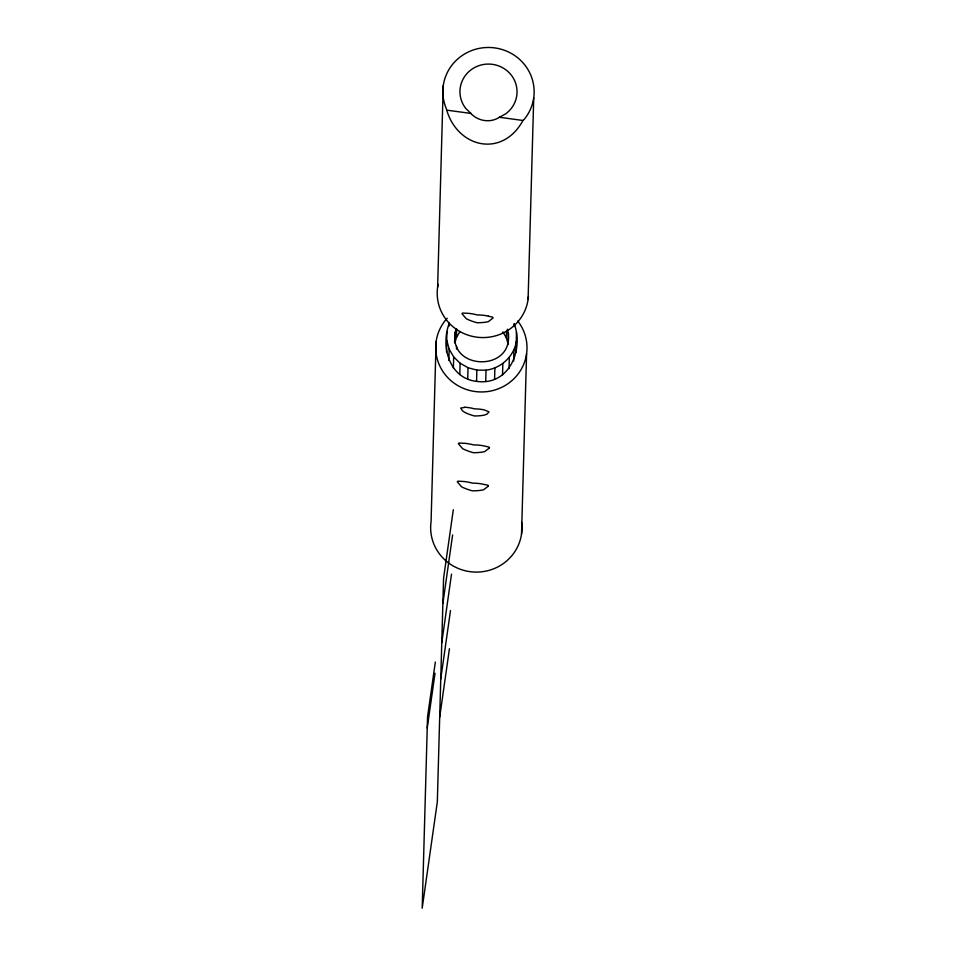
<?xml version="1.0" encoding="UTF-8"?>
<svg xmlns="http://www.w3.org/2000/svg" width="956" height="956" viewBox="0 0 956 956"><rect width="100%" height="100%" fill="white"/><g stroke="black" fill="none" stroke-linecap="round" stroke-linejoin="round"><path stroke-width="1.43" d="M514.077 326.462L514.161 323.642C524.019 350.027 509.022 386.057 476.554 381.372C448.878 378.289 440.453 345.785 449.32 323.152L449.248 325.972M446.524 351.856L446.906 331.708M456 328.828C444.325 372.219 518.367 373.175 507.409 329.223M516.097 352.382L516.467 332.234M436.103 341.555L431.072 521.701A45.661 44.275 1.6 0 0 476.028 572.094A45.661 44.275 1.6 0 0 521.618 522.394M437.621 287.182L443.249 85.61M448.842 360.448L449.165 349.179L446.846 340.587M453.371 368.18L453.694 356.911L449.165 349.179M454.602 342.642L454.877 332.784M454.937 342.738L456.43 337.456L456.669 329.007M456.538 349.071L456.621 346.251M459.812 374.501L460.123 363.232L453.694 356.911M467.723 379.006L468.034 367.737L460.123 363.232M476.554 381.372L476.865 370.103L468.034 367.737M485.708 381.444L486.018 370.175C501.111 368.299 514.137 356.277 516.419 341.113M494.575 379.209L494.885 367.94M502.533 374.836L502.844 363.567M508.162 344.471L506.381 337.838L506.584 330.8M508.245 341.65L508.484 333.202M509.046 368.598L509.357 357.329M513.671 360.95L513.993 349.681M521.546 533.95L526.577 353.804M528.094 299.419L533.735 97.859M453.311 509.751L443.572 578.26L437.322 801.869L422.194 908.2L427.547 716.857L435.339 662.042M442.867 603.463L452.618 534.942M427.224 728.054L435.028 673.239M441.768 642.647L451.519 574.138M440.752 679.047L450.503 610.537M439.688 717.191L449.44 648.682M456.43 337.456L459.991 331.565M522.98 120.468C502.211 158.565 456.669 147.845 446.201 108.363A45.661 44.275 1.6 0 1 494.73 47.896A45.661 44.275 1.6 0 1 524.545 118.962L522.98 120.468L499.438 117.277C490.392 123.181 478.072 121.281 470.83 113.406L447.289 110.227M499.247 117.385L505.724 113.824A28.537 27.664 1.6 0 0 511.245 75.07A28.537 27.664 1.6 0 0 471.26 69.657A28.537 27.664 1.6 0 0 465.739 108.41L470.973 113.561M464.771 407.352L460.732 408.069L462.477 410.841L464.64 412.299A14.46 3.442 15.8 0 0 474.427 415.956A14.46 3.549 0.4 0 0 484.632 415.012L486.963 414.151L489.006 411.905L484.764 410.052A14.46 3.549 0.4 0 0 474.618 408.869A14.46 3.442 15.8 0 0 464.771 407.256M476.865 370.103L486.018 370.175M488.408 316.245L492.579 317.093L493.117 317.954L488.253 321.694A15.905 3.896 0.4 0 1 477.032 322.734A15.905 3.788 15.8 0 1 466.265 318.707L462.011 313.735L462.549 313.03L466.409 313.269A15.905 3.788 15.8 0 1 477.247 314.93A15.905 3.896 0.4 0 1 488.408 316.137M502.892 331.887L506.381 337.838M517.746 321.013A45.661 44.275 1.6 0 1 511.245 381.193A45.661 44.275 1.6 0 1 448.866 378.743A45.661 44.275 1.6 0 1 447.181 318.24M528.405 296.551A45.661 44.275 1.6 0 1 476.626 337.145A45.661 44.275 1.6 0 1 438.123 284.338M489.484 447.922L484.62 451.65A15.905 3.896 0.4 0 1 473.399 452.702A15.905 3.788 15.8 0 1 462.632 448.675L458.39 443.704L458.916 442.998L462.788 443.237A15.905 3.788 15.8 0 1 473.614 444.899A15.905 3.896 0.4 0 1 484.776 446.105L488.958 447.061L489.484 447.922M488.42 486.054L483.557 489.795A15.905 3.896 0.4 0 1 472.336 490.834A15.905 3.788 15.8 0 1 461.569 486.819L457.315 481.848L457.852 481.143L461.724 481.382A15.905 3.788 15.8 0 1 472.551 483.139A15.905 3.896 0.4 0 1 483.712 484.357L487.895 485.206L488.42 486.054"/></g></svg>
